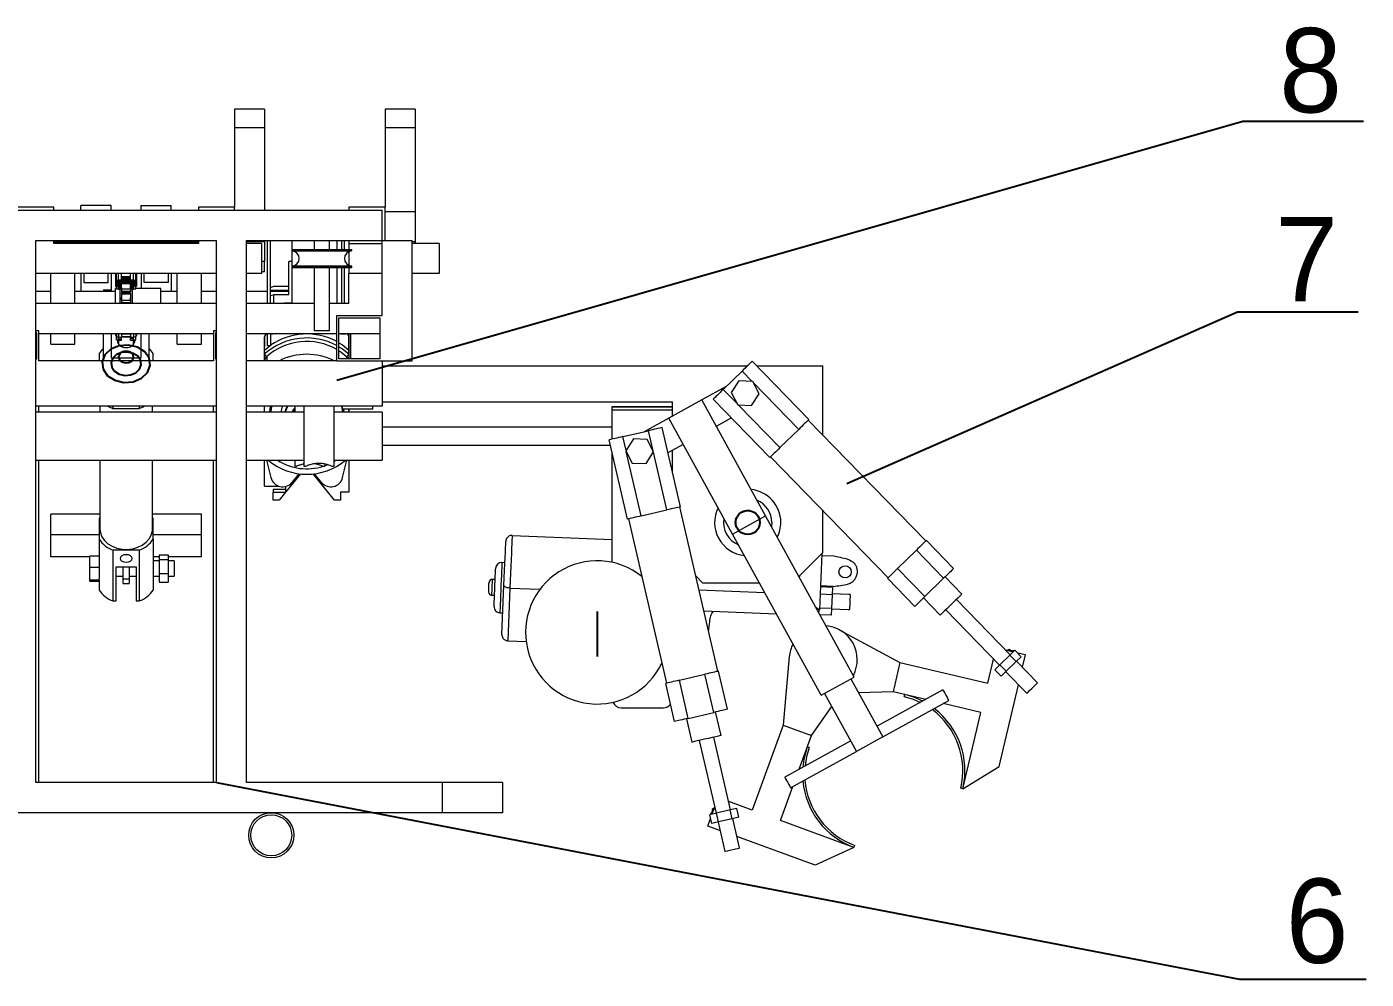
# Model space of a CAD drawing. Header units: millimetres. Extents: x 127 to 2222, y 23 to 864.
# Drawn here: x 298.6 to 521, y 196.6 to 354.6 of the extents above; entities that cross this region are included whole.
import ezdxf

# ---------------------------------------------------------------- set-up
doc = ezdxf.new("R2010")
doc.units = ezdxf.units.MM
doc.linetypes.add('CENTERX2', pattern=[20.32, 12.7, -2.54, 2.54, -2.54])

msp = doc.modelspace()

# ---------------------------------------------------------------- linework, layer by layer
at = {"color": 7, "linetype": 'Continuous', "lineweight": 15}
for p, q in [((338.08, 340.94), (333.08, 340.94)), ((363.08, 340.94), (358.08, 340.94)), ((338.08, 337.86), (333.08, 337.86)), ((333.08, 337.86), (333.08, 324.69)), ((338.08, 337.86), (338.08, 324.19)), ((363.08, 337.86), (358.08, 337.86)), ((358.08, 337.86), (358.08, 324.69)), ((363.08, 337.86), (363.08, 323.94)), ((307.58, 324.19), (307.58, 324.96)), ((312.58, 324.96), (307.58, 324.96)), ((312.58, 324.19), (312.58, 324.96)), ((317.58, 324.19), (317.58, 324.96)), ((317.58, 324.96), (322.58, 324.96)), ((322.58, 324.19), (322.58, 324.96)), ((272.58, 324.19), (357.58, 324.19)), ((303.08, 324.69), (297.08, 324.69)), ((303.08, 324.19), (303.08, 324.69)), ((333.08, 324.69), (327.08, 324.69)), ((327.08, 324.69), (327.08, 324.19)), ((333.08, 324.19), (333.08, 324.69)), ((358.08, 324.69), (352.08, 324.69)), ((352.08, 324.69), (352.08, 324.19)), ((357.58, 319.19), (357.58, 324.19)), ((358.08, 319.19), (358.08, 324.69)), ((363.08, 323.94), (358.08, 323.94)), ((363.08, 323.94), (363.08, 318.94)), ((300.08, 319.19), (330.08, 319.19)), ((300.08, 229.19), (300.08, 319.19)), ((303.08, 318.69), (303.08, 319.19)), ((327.08, 318.89), (303.08, 318.89)), ((327.08, 318.69), (303.08, 318.69)), ((327.08, 319.19), (327.08, 318.69)), ((330.08, 229.19), (330.08, 319.19)), ((335.08, 319.19), (357.58, 319.19)), ((335.08, 229.19), (335.08, 319.19)), ((338.08, 318.94), (335.08, 318.94)), ((337.58, 318.69), (335.08, 318.69)), ((337.58, 318.69), (337.58, 313.69)), ((338.08, 319.19), (338.08, 318.94)), ((338.08, 318.94), (338.08, 315.67)), ((338.58, 308.69), (338.58, 319.19)), ((339.08, 308.69), (339.08, 319.19)), ((342.58, 319.19), (342.58, 317.69)), ((346.33, 319.19), (346.33, 317.69)), ((348.83, 317.69), (348.83, 319.19)), ((350.08, 319.19), (350.08, 317.69)), ((350.83, 319.19), (350.83, 317.69)), ((352.08, 319.19), (352.08, 318.69)), ((352.08, 318.69), (357.58, 318.69)), ((352.08, 318.69), (352.08, 317.69)), ((357.58, 319.19), (362.58, 319.19)), ((357.58, 306.69), (357.58, 319.19)), ((362.58, 299.19), (362.58, 319.19)), ((363.08, 318.94), (362.58, 318.94)), ((367.08, 318.69), (362.58, 318.69)), ((363.08, 318.94), (363.08, 318.69)), ((367.08, 318.69), (367.08, 313.69)), ((342.58, 317.69), (342.58, 317.58)), ((342.58, 317.69), (347.58, 317.69)), ((342.58, 317.58), (342.58, 314.79)), ((347.58, 317.69), (352.58, 317.69)), ((352.08, 317.33), (352.08, 315.04)), ((352.58, 317.58), (352.58, 317.69)), ((330.08, 313.69), (300.08, 313.69)), ((302.58, 308.69), (302.58, 313.69)), ((306.58, 308.69), (306.58, 313.69)), ((307.58, 313.69), (307.58, 310.69)), ((308.08, 313.69), (308.08, 312.19)), ((312.08, 312.19), (312.08, 313.69)), ((312.58, 313.69), (312.58, 310.69)), ((313.33, 313.69), (313.33, 313.34)), ((313.48, 312.59), (313.48, 313.69)), ((313.83, 312.65), (313.83, 313.69)), ((314.33, 312.65), (314.33, 313.69)), ((315.83, 312.65), (315.83, 313.69)), ((316.33, 312.65), (316.33, 313.69)), ((316.68, 312.59), (316.68, 313.69)), ((316.83, 313.69), (316.83, 313.34)), ((317.58, 313.69), (317.58, 311.19)), ((318.08, 312.19), (318.08, 313.69)), ((322.08, 313.69), (322.08, 312.19)), ((322.58, 313.69), (322.58, 310.69)), ((323.58, 308.69), (323.58, 313.69)), ((327.58, 308.69), (327.58, 313.69)), ((337.58, 313.69), (335.08, 313.69)), ((338.08, 315.67), (337.58, 315.67)), ((338.08, 313.96), (337.58, 313.96)), ((338.08, 313.96), (338.08, 315.67)), ((342.58, 315.69), (342.08, 315.69)), ((342.08, 310.16), (342.08, 315.69)), ((342.58, 314.79), (342.58, 314.69)), ((342.58, 314.69), (347.58, 314.69)), ((342.58, 314.69), (342.58, 308.69)), ((346.33, 314.69), (346.33, 304.19)), ((347.58, 314.69), (352.58, 314.69)), ((348.83, 304.19), (348.83, 314.69)), ((350.08, 314.69), (350.08, 308.69)), ((350.83, 314.69), (350.83, 308.69)), ((352.08, 314.69), (352.08, 313.69)), ((357.58, 313.69), (352.08, 313.69)), ((352.08, 308.69), (352.08, 313.69)), ((352.58, 314.69), (352.58, 314.79)), ((367.08, 313.69), (362.58, 313.69)), ((308.08, 312.19), (312.08, 312.19)), ((313.33, 313.34), (313.48, 313.34)), ((313.33, 313.34), (313.33, 313.22)), ((313.33, 313.22), (313.48, 313.22)), ((313.33, 313.22), (313.33, 313.11)), ((313.33, 313.11), (313.48, 313.11)), ((313.33, 313.11), (313.33, 312.99)), ((313.33, 312.99), (313.48, 312.99)), ((313.33, 312.99), (313.33, 312.88)), ((313.33, 312.88), (313.48, 312.88)), ((313.33, 312.88), (313.33, 312.76)), ((313.33, 312.76), (313.48, 312.76)), ((313.33, 312.76), (313.33, 312.65)), ((313.33, 312.65), (313.48, 312.65)), ((313.33, 312.65), (313.33, 312.53)), ((313.33, 312.53), (313.48, 312.53)), ((313.33, 312.53), (313.33, 312.42)), ((313.33, 312.42), (313.48, 312.42)), ((313.33, 312.42), (313.33, 312.3)), ((313.33, 312.3), (313.48, 312.3)), ((313.33, 312.3), (313.33, 311.88)), ((313.33, 311.88), (313.48, 311.88)), ((313.33, 311.88), (313.33, 311.61)), ((313.33, 311.61), (313.48, 311.61)), ((313.48, 312.59), (313.83, 312.59)), ((313.48, 312.47), (313.48, 312.59)), ((313.48, 312.47), (313.83, 312.47)), ((313.48, 312.36), (313.48, 312.47)), ((313.48, 312.36), (313.83, 312.36)), ((313.48, 312.24), (313.48, 312.36)), ((313.48, 312.24), (313.83, 312.24)), ((313.48, 312.13), (313.48, 312.24)), ((313.48, 312.13), (313.83, 312.13)), ((313.48, 312.01), (313.48, 312.13)), ((313.48, 312.01), (313.83, 312.01)), ((313.48, 311.9), (313.48, 312.01)), ((313.48, 311.9), (313.83, 311.9)), ((313.48, 311.78), (313.48, 311.9)), ((313.48, 311.78), (313.83, 311.78)), ((313.48, 311.67), (313.48, 311.78)), ((313.48, 311.67), (313.83, 311.67)), ((313.48, 311.55), (313.48, 311.67)), ((313.48, 311.55), (313.83, 311.55)), ((313.48, 311.13), (313.48, 311.55)), ((313.83, 312.65), (314.33, 312.65)), ((313.83, 312.54), (313.83, 312.65)), ((313.83, 312.54), (314.33, 312.54)), ((313.83, 312.42), (313.83, 312.54)), ((313.83, 312.42), (314.33, 312.42)), ((313.83, 312.31), (313.83, 312.42)), ((313.83, 312.31), (314.33, 312.31)), ((313.83, 312.19), (313.83, 312.31)), ((313.83, 312.19), (314.33, 312.19)), ((313.83, 312.08), (313.83, 312.19)), ((313.83, 312.08), (314.33, 312.08)), ((313.83, 311.96), (313.83, 312.08)), ((313.83, 311.96), (314.33, 311.96)), ((313.83, 311.85), (313.83, 311.96)), ((313.83, 311.85), (314.33, 311.85)), ((313.83, 311.73), (313.83, 311.85)), ((313.83, 311.73), (314.33, 311.73)), ((313.83, 311.62), (313.83, 311.73)), ((313.83, 311.62), (314.33, 311.62)), ((313.83, 311.5), (313.83, 311.62)), ((313.83, 311.5), (314.33, 311.5)), ((313.83, 311.26), (313.83, 311.5)), ((314.33, 313.2), (315.83, 313.2)), ((314.33, 313.09), (315.83, 313.09)), ((314.33, 312.97), (315.83, 312.97)), ((314.33, 312.86), (315.83, 312.86)), ((314.33, 312.74), (315.83, 312.74)), ((314.33, 312.54), (314.33, 312.65)), ((314.33, 312.63), (315.83, 312.63)), ((314.33, 312.42), (314.33, 312.54)), ((314.33, 312.51), (315.83, 312.51)), ((314.33, 312.31), (314.33, 312.42)), ((314.33, 312.4), (315.83, 312.4)), ((314.33, 312.19), (314.33, 312.31)), ((314.33, 312.28), (315.83, 312.28)), ((314.33, 312.08), (314.33, 312.19)), ((314.33, 312.17), (315.83, 312.17)), ((314.33, 311.96), (314.33, 312.08)), ((314.33, 312.05), (315.83, 312.05)), ((314.33, 311.85), (314.33, 311.96)), ((314.33, 311.73), (314.33, 311.85)), ((314.33, 311.62), (314.33, 311.73)), ((314.33, 311.5), (314.33, 311.62)), ((314.33, 311.26), (314.33, 311.5)), ((315.83, 312.65), (316.33, 312.65)), ((315.83, 312.54), (315.83, 312.65)), ((315.83, 312.54), (316.33, 312.54)), ((315.83, 312.42), (315.83, 312.54)), ((315.83, 312.42), (316.33, 312.42)), ((315.83, 312.31), (315.83, 312.42)), ((315.83, 312.31), (316.33, 312.31)), ((315.83, 312.19), (315.83, 312.31)), ((315.83, 312.19), (316.33, 312.19)), ((315.83, 312.08), (315.83, 312.19)), ((315.83, 312.08), (316.33, 312.08)), ((315.83, 311.96), (315.83, 312.08)), ((315.83, 311.96), (316.33, 311.96)), ((315.83, 311.85), (315.83, 311.96)), ((315.83, 311.85), (316.33, 311.85)), ((315.83, 311.73), (315.83, 311.85)), ((315.83, 311.73), (316.33, 311.73)), ((315.83, 311.62), (315.83, 311.73)), ((315.83, 311.62), (316.33, 311.62)), ((315.83, 311.5), (315.83, 311.62)), ((315.83, 311.5), (316.33, 311.5)), ((315.83, 311.26), (315.83, 311.5)), ((316.33, 312.54), (316.33, 312.65)), ((316.33, 312.59), (316.68, 312.59)), ((316.33, 312.42), (316.33, 312.54)), ((316.33, 312.47), (316.68, 312.47)), ((316.33, 312.31), (316.33, 312.42)), ((316.33, 312.36), (316.68, 312.36)), ((316.33, 312.19), (316.33, 312.31)), ((316.33, 312.24), (316.68, 312.24)), ((316.33, 312.08), (316.33, 312.19)), ((316.33, 312.13), (316.68, 312.13)), ((316.33, 311.96), (316.33, 312.08)), ((316.33, 312.01), (316.68, 312.01)), ((316.33, 311.85), (316.33, 311.96)), ((316.33, 311.9), (316.68, 311.9)), ((316.33, 311.73), (316.33, 311.85)), ((316.33, 311.78), (316.68, 311.78)), ((316.33, 311.62), (316.33, 311.73)), ((316.33, 311.67), (316.68, 311.67)), ((316.33, 311.5), (316.33, 311.62)), ((316.33, 311.55), (316.68, 311.55)), ((316.33, 311.26), (316.33, 311.5)), ((316.68, 313.34), (316.83, 313.34)), ((316.68, 313.22), (316.83, 313.22)), ((316.68, 313.11), (316.83, 313.11)), ((316.68, 312.99), (316.83, 312.99)), ((316.68, 312.88), (316.83, 312.88)), ((316.68, 312.76), (316.83, 312.76)), ((316.68, 312.65), (316.83, 312.65)), ((316.68, 312.47), (316.68, 312.59)), ((316.68, 312.53), (316.83, 312.53)), ((316.68, 312.36), (316.68, 312.47)), ((316.68, 312.42), (316.83, 312.42)), ((316.68, 312.24), (316.68, 312.36)), ((316.68, 312.3), (316.83, 312.3)), ((316.68, 312.13), (316.68, 312.24)), ((316.68, 312.01), (316.68, 312.13)), ((316.68, 311.9), (316.68, 312.01)), ((316.68, 311.78), (316.68, 311.9)), ((316.68, 311.88), (316.83, 311.88)), ((316.68, 311.67), (316.68, 311.78)), ((316.68, 311.55), (316.68, 311.67)), ((316.68, 311.61), (316.83, 311.61)), ((316.68, 311.13), (316.68, 311.55)), ((316.83, 313.34), (316.83, 313.22)), ((316.83, 313.22), (316.83, 313.11)), ((316.83, 313.11), (316.83, 312.99)), ((316.83, 312.99), (316.83, 312.88)), ((316.83, 312.88), (316.83, 312.76)), ((316.83, 312.76), (316.83, 312.65)), ((316.83, 312.65), (316.83, 312.53)), ((316.83, 312.53), (316.83, 312.42)), ((316.83, 312.42), (316.83, 312.3)), ((316.83, 312.3), (316.83, 311.88)), ((316.83, 311.88), (316.83, 311.61)), ((322.08, 312.19), (318.08, 312.19)), ((339.58, 311.55), (339.08, 311.32)), ((342.08, 311.55), (339.58, 311.55)), ((302.58, 310.69), (300.08, 310.69)), ((313.33, 310.69), (306.58, 310.69)), ((311.33, 311), (311.33, 310.69)), ((311.33, 311), (312.58, 311)), ((313.48, 311.19), (313.33, 311.19)), ((313.33, 309.49), (313.33, 311.19)), ((313.33, 308.69), (313.33, 309.49)), ((313.48, 311.13), (313.83, 311.13)), ((313.83, 311.26), (314.33, 311.26)), ((313.83, 311.08), (313.83, 311.26)), ((313.83, 311.08), (314.23, 311.08)), ((314.33, 311.39), (314.33, 311.15)), ((314.33, 311.15), (315.83, 311.15)), ((314.33, 311.15), (314.33, 310.77)), ((314.33, 310.77), (315.83, 310.77)), ((314.33, 310.77), (314.33, 310.65)), ((315.83, 310.52), (314.33, 310.52)), ((314.33, 310.51), (315.83, 310.51)), ((314.33, 310.43), (314.33, 310.49)), ((314.33, 310.43), (315.83, 310.43)), ((314.33, 310.43), (314.33, 310.29)), ((314.33, 310.29), (315.83, 310.29)), ((314.33, 309.24), (314.33, 309.68)), ((314.33, 309.24), (315.83, 309.24)), ((314.33, 309.24), (314.33, 308.85)), ((315.83, 311.39), (315.83, 311.15)), ((316.33, 311.26), (315.83, 311.26)), ((315.83, 311.15), (315.83, 310.77)), ((315.83, 310.77), (315.83, 310.65)), ((315.83, 310.43), (315.83, 310.49)), ((315.83, 310.43), (315.83, 310.29)), ((315.83, 309.24), (315.83, 309.68)), ((315.83, 309.24), (315.83, 308.85)), ((315.93, 311.08), (316.33, 311.08)), ((316.33, 311.08), (316.33, 311.26)), ((316.33, 311.13), (316.68, 311.13)), ((320.83, 311.19), (316.68, 311.19)), ((320.83, 309.49), (320.83, 311.19)), ((323.58, 310.69), (320.83, 310.69)), ((320.83, 308.69), (320.83, 309.49)), ((330.08, 310.69), (327.58, 310.69)), ((338.58, 310.69), (335.08, 310.69)), ((342.08, 310.87), (339.08, 310.87)), ((342.08, 310.69), (339.08, 310.69)), ((339.08, 310.03), (339.58, 310.16)), ((342.08, 310.16), (339.58, 310.16)), ((339.58, 310.16), (339.58, 308.69)), ((330.08, 308.69), (300.08, 308.69)), ((314.33, 308.85), (315.83, 308.85)), ((314.33, 308.85), (314.33, 308.69)), ((315.83, 308.85), (315.83, 308.69)), ((346.33, 308.69), (335.08, 308.69)), ((341.32, 308.69), (341.37, 308.82)), ((341.37, 308.82), (341.37, 308.69)), ((341.37, 308.82), (342.58, 308.82)), ((352.08, 308.69), (348.83, 308.69)), ((350.08, 299.19), (350.08, 306.69)), ((350.08, 306.69), (357.58, 306.69)), ((350.43, 306.34), (357.23, 306.34)), ((350.43, 299.54), (350.43, 306.34)), ((357.23, 306.34), (357.23, 299.54)), ((300.58, 304.19), (300.08, 304.19)), ((300.23, 303.84), (300.08, 303.84)), ((300.23, 303.69), (300.08, 303.69)), ((300.23, 299.54), (300.23, 303.84)), ((300.58, 299.19), (300.58, 304.19)), ((329.58, 303.69), (300.58, 303.69)), ((302.58, 301.94), (302.58, 303.69)), ((306.58, 301.94), (306.58, 303.69)), ((311.33, 299.19), (311.33, 303.69)), ((312.58, 303.69), (312.58, 299.67)), ((313.33, 303.69), (313.33, 303.41)), ((313.33, 303.41), (313.48, 303.41)), ((313.48, 303.68), (313.48, 303.19)), ((313.48, 303.19), (313.83, 303.19)), ((313.48, 302.66), (313.48, 303.19)), ((313.48, 302.66), (313.83, 302.66)), ((313.83, 303.68), (313.83, 303.19)), ((313.83, 303.19), (313.83, 303.14)), ((313.83, 303.14), (314.33, 303.14)), ((313.83, 302.83), (313.83, 303.14)), ((313.83, 302.83), (314.33, 302.83)), ((313.83, 302.61), (313.83, 302.83)), ((313.83, 302.61), (314.33, 302.61)), ((313.83, 302.61), (313.83, 301.95)), ((314.33, 303.69), (315.83, 303.69)), ((314.33, 303.69), (314.33, 303.14)), ((314.33, 303.24), (315.83, 303.24)), ((314.33, 303.22), (315.83, 303.22)), ((314.33, 303.16), (315.83, 303.16)), ((314.33, 302.83), (314.33, 303.14)), ((314.33, 302.61), (314.33, 302.83)), ((315.83, 303.69), (315.83, 303.14)), ((315.83, 303.14), (316.33, 303.14)), ((315.83, 302.83), (315.83, 303.14)), ((316.33, 302.83), (315.83, 302.83)), ((315.83, 302.61), (315.83, 302.83)), ((315.83, 302.61), (316.33, 302.61)), ((316.33, 303.68), (316.33, 303.19)), ((316.33, 303.19), (316.68, 303.19)), ((316.33, 303.19), (316.33, 303.14)), ((316.33, 302.83), (316.33, 303.14)), ((316.33, 302.61), (316.33, 302.83)), ((316.33, 302.66), (316.68, 302.66)), ((316.33, 301.95), (316.33, 302.61)), ((316.68, 303.68), (316.68, 303.19)), ((316.68, 303.41), (316.83, 303.41)), ((316.68, 302.66), (316.68, 303.19)), ((316.83, 303.69), (316.83, 303.41)), ((317.58, 299.67), (317.58, 303.69)), ((318.83, 303.69), (318.83, 299.19)), ((323.58, 301.94), (323.58, 303.69)), ((327.58, 301.94), (327.58, 303.69)), ((329.58, 304.19), (329.58, 299.19)), ((330.08, 304.19), (329.58, 304.19)), ((330.08, 303.84), (329.93, 303.84)), ((329.93, 303.84), (329.93, 299.54)), ((330.08, 303.69), (329.93, 303.69)), ((350.08, 303.69), (335.08, 303.69)), ((338.08, 303.15), (338.08, 303.2)), ((338.08, 303.2), (338.08, 301.52)), ((338.08, 300.99), (338.08, 303.15)), ((338.58, 301.69), (338.58, 303.65)), ((339.08, 303.7), (339.08, 301.69)), ((339.26, 303.65), (339.08, 303.65)), ((348.83, 304.19), (346.33, 304.19)), ((357.23, 303.69), (350.43, 303.69)), ((350.91, 303.65), (351.58, 303.65)), ((352.08, 303.69), (352.08, 300.41)), ((352.08, 303.2), (352.08, 303.15)), ((352.08, 300.99), (352.08, 303.2)), ((352.08, 300.99), (352.08, 303.15)), ((352.33, 303.69), (352.33, 299.54)), ((302.58, 301.94), (306.58, 301.94)), ((310.58, 300.41), (310.58, 299.19)), ((319.58, 299.19), (319.58, 300.41)), ((323.58, 301.94), (327.58, 301.94)), ((338.08, 301.81), (338.08, 301.81)), ((338.08, 301.52), (338.08, 301.81)), ((338.08, 300.99), (338.96, 301.69)), ((338.08, 300.99), (338.08, 301.52)), ((338.08, 301.52), (338.08, 301.52)), ((338.08, 300.42), (338.08, 301.52)), ((338.08, 300.33), (338.08, 300.99)), ((339.08, 301.69), (338.58, 301.69)), ((352.08, 300.33), (352.08, 300.99)), ((300.08, 299.54), (300.23, 299.54)), ((329.58, 299.19), (300.58, 299.19)), ((312.58, 299.67), (317.58, 299.67)), ((329.93, 299.54), (330.08, 299.54)), ((350.08, 299.19), (335.08, 299.19)), ((350.08, 299.19), (362.58, 299.19)), ((357.23, 299.54), (350.43, 299.54)), ((357.58, 299.19), (357.58, 291.69)), ((357.58, 298.36), (418.24, 298.36)), ((428.44, 289.44), (419.02, 299.11)), ((419.76, 298.36), (430.8, 298.36)), ((430.8, 286.84), (430.8, 298.36)), ((414.23, 294.45), (417.36, 297.5)), ((416.83, 295.88), (415.58, 293.93)), ((419.13, 295.77), (416.83, 295.88)), ((419.03, 295.78), (417.36, 297.5)), ((414.74, 294.94), (410.66, 292.7)), ((416.53, 292.09), (414.23, 294.45)), ((415.58, 293.93), (416.64, 291.88)), ((418.95, 291.77), (420.19, 293.72)), ((420.19, 293.72), (419.13, 295.77)), ((426.77, 287.82), (419.24, 295.56)), ((330.08, 291.69), (300.08, 291.69)), ((300.58, 290.69), (300.58, 291.69)), ((310.71, 291.69), (310.71, 290.69)), ((312.9, 291.69), (312.9, 291.29)), ((317.26, 291.69), (317.26, 291.29)), ((319.46, 290.69), (319.46, 291.69)), ((329.58, 290.69), (329.58, 291.69)), ((357.58, 291.69), (335.08, 291.69)), ((338.08, 290.69), (338.08, 291.69)), ((338.08, 290.69), (338.08, 291.69)), ((338.08, 290.69), (338.08, 291.69)), ((343.08, 291.69), (343.08, 290.69)), ((344.58, 291.69), (344.58, 286.69)), ((349.58, 291.69), (349.58, 286.69)), ((351.05, 290.69), (350.88, 291.69)), ((351.03, 291.19), (351.03, 291.69)), ((356.03, 291.19), (356.03, 291.69)), ((357.58, 292.36), (405.8, 292.36)), ((395.8, 291.61), (398.3, 291.61)), ((395.8, 291.55), (395.8, 291.61)), ((395.8, 291.05), (395.8, 291.55)), ((395.8, 291.55), (405.8, 291.55)), ((398.3, 291.61), (405.8, 291.61)), ((410.66, 292.7), (405.19, 289.68)), ((405.8, 291.55), (405.8, 292.36)), ((405.8, 291.05), (405.8, 291.55)), ((421.26, 273.45), (410.66, 292.7)), ((421.99, 283.16), (412.57, 292.84)), ((416.64, 291.88), (418.95, 291.77)), ((423.65, 284.78), (416.74, 291.88)), ((330.08, 290.69), (300.08, 290.69)), ((312.9, 291.29), (317.26, 291.29)), ((344.58, 290.69), (335.08, 290.69)), ((357.58, 290.69), (349.58, 290.69)), ((356.03, 291.19), (351.03, 291.19)), ((352.08, 291.19), (352.08, 290.69)), ((352.08, 290.69), (352.08, 291.19)), ((352.08, 290.69), (352.08, 291.19)), ((357.58, 290.69), (357.58, 286.69)), ((395.8, 291.05), (405.8, 291.05)), ((395.8, 286.19), (395.8, 291.05)), ((405.19, 289.68), (401.08, 287.42)), ((415.79, 270.43), (405.19, 289.68)), ((405.8, 290.02), (405.8, 291.05)), ((415.61, 289.72), (413.07, 288.32)), ((447.88, 269.29), (428.35, 289.35)), ((395.8, 288.19), (357.58, 288.19)), ((397.57, 286.61), (401.81, 287.59)), ((402.59, 284.23), (401.81, 287.59)), ((407.13, 274.97), (404.07, 288.12)), ((423.65, 284.78), (426.77, 287.82)), ((344.58, 286.69), (344.58, 281.69)), ((349.58, 286.69), (349.58, 281.69)), ((357.58, 286.69), (357.58, 282.69)), ((357.58, 285.19), (395.52, 285.19)), ((398.36, 272.93), (395.31, 286.08)), ((398.1, 284.33), (397.57, 286.61)), ((399.31, 286.23), (398.06, 284.28)), ((401.61, 286.12), (399.31, 286.23)), ((402.68, 284.07), (401.61, 286.12)), ((407.6, 285.3), (405.05, 283.9)), ((300.08, 282.69), (330.08, 282.69)), ((300.58, 229.19), (300.58, 282.69)), ((310.71, 282.69), (310.71, 271.3)), ((319.46, 271.3), (319.46, 282.69)), ((329.58, 229.19), (329.58, 282.69)), ((335.08, 282.69), (344.58, 282.69)), ((338.08, 278.39), (338.08, 282.69)), ((339.14, 279.82), (338.45, 282.69)), ((343.08, 282.69), (343.08, 281.69)), ((349.58, 282.69), (357.58, 282.69)), ((351.03, 279.82), (351.71, 282.69)), ((352.08, 282.69), (352.08, 277.4)), ((395.8, 265.73), (395.8, 283.98)), ((398.06, 284.28), (399.12, 282.23)), ((400.62, 273.46), (398.14, 284.12)), ((401.43, 282.13), (402.68, 284.07)), ((404.87, 274.44), (402.64, 284.02)), ((405.8, 280.71), (405.8, 284.31)), ((422.08, 283.25), (441.61, 263.19)), ((344.01, 280.43), (341.58, 277.43)), ((342.63, 279), (343.83, 280.45)), ((343.08, 281.69), (343.33, 281.69)), ((344.58, 281.69), (344.86, 281.69)), ((349.7, 276.05), (346.15, 280.43)), ((347.54, 279), (346.34, 280.45)), ((347.81, 281.69), (348.08, 281.69)), ((348.08, 282.07), (348.08, 281.69)), ((349.33, 281.69), (349.58, 281.69)), ((399.12, 282.23), (401.43, 282.13)), ((338.08, 278.39), (340.42, 278.39)), ((341.58, 277.43), (341.58, 278.34)), ((341.56, 277.85), (339.5, 277.85)), ((339.5, 277.85), (339.5, 277.4)), ((339.5, 277.4), (341.56, 277.4)), ((339.5, 276.05), (339.5, 277.4)), ((340.47, 276.05), (339.5, 276.05)), ((341.56, 277.4), (340.47, 276.05)), ((341.56, 277.85), (341.56, 277.4)), ((350.66, 276.05), (349.7, 276.05)), ((352.08, 277.4), (350.66, 277.4)), ((350.66, 277.4), (350.66, 276.05)), ((302.58, 270.33), (302.58, 273.73)), ((310.71, 273.73), (302.58, 273.73)), ((327.58, 273.73), (319.46, 273.73)), ((327.58, 270.33), (327.58, 273.73)), ((400.62, 273.46), (404.87, 274.44)), ((413.34, 247.66), (407.01, 274.94)), ((430.8, 267.36), (430.8, 274.3)), ((310.71, 273.19), (310.58, 273)), ((310.58, 273), (310.58, 269.6)), ((319.58, 273), (319.46, 273.19)), ((319.58, 269.6), (319.58, 273)), ((398.48, 272.96), (404.82, 245.68)), ((415.79, 270.43), (421.26, 273.45)), ((416.54, 271.39), (416.82, 271)), ((435.99, 246.71), (421.26, 273.45)), ((422.3, 272.36), (422.24, 271.68)), ((310.58, 270.33), (302.58, 270.33)), ((302.58, 266.67), (302.58, 270.33)), ((310.58, 269.6), (310.58, 263.09)), ((327.58, 270.33), (319.58, 270.33)), ((319.58, 269.6), (319.58, 261.15)), ((327.58, 266.67), (327.58, 270.33)), ((379.17, 270.22), (395.8, 269.53)), ((430.51, 243.7), (415.79, 270.43)), ((452.5, 264.72), (447.97, 269.38)), ((312.9, 267.8), (312.9, 259.34)), ((312.9, 267.8), (317.26, 267.8)), ((317.26, 267.8), (317.26, 259.34)), ((320.58, 267), (322.08, 267)), ((320.58, 267), (320.58, 266.19)), ((322.08, 267), (322.08, 266.19)), ((426.81, 263.37), (430.8, 267.36)), ((430.59, 267.15), (430.21, 257.86)), ((443.18, 264.72), (446.31, 267.76)), ((450.84, 263.1), (446.31, 267.76)), ((309.08, 266.67), (302.58, 266.67)), ((309.08, 266.82), (310.58, 266.82)), ((309.08, 264.92), (309.08, 266.82)), ((309.08, 264.92), (310.58, 264.92)), ((309.08, 262.83), (309.08, 264.92)), ((313.43, 264.98), (316.73, 264.98)), ((313.43, 259.34), (313.43, 264.98)), ((314.6, 263.02), (314.6, 264.98)), ((315.6, 264.98), (315.6, 263.02)), ((316.73, 264.98), (316.73, 259.34)), ((320.58, 266.67), (319.58, 266.67)), ((320.58, 265.97), (319.58, 265.97)), ((320.58, 266.19), (320.58, 263.92)), ((320.58, 266.19), (322.08, 266.19)), ((327.58, 266.67), (322.08, 266.67)), ((322.08, 266.19), (322.08, 263.92)), ((323.08, 265.97), (322.08, 265.97)), ((323.08, 265.97), (323.08, 263.47)), ((377.99, 265.68), (377.49, 265.7)), ((432.73, 266.76), (430.58, 266.85)), ((447.72, 260.06), (443.18, 264.72)), ((309.08, 262.83), (310.58, 262.83)), ((309.08, 262.63), (309.08, 262.83)), ((309.08, 262.63), (310.58, 262.63)), ((310.58, 262.83), (310.58, 263.09)), ((310.58, 262.81), (310.58, 262.83)), ((310.58, 262.81), (310.58, 261.15)), ((313.43, 263.47), (314.6, 263.47)), ((314.6, 263.02), (315.6, 263.02)), ((314.6, 262.22), (314.6, 263.02)), ((315.6, 263.47), (316.73, 263.47)), ((315.6, 263.02), (315.6, 262.22)), ((319.58, 263.47), (320.58, 263.47)), ((320.58, 263.92), (322.08, 263.92)), ((320.58, 263.92), (320.58, 262.45)), ((322.08, 263.92), (322.08, 262.45)), ((322.08, 263.47), (323.08, 263.47)), ((376.37, 262.89), (375.87, 262.91)), ((409.67, 263.49), (410.8, 262.36)), ((436.48, 264.35), (436.46, 263.86)), ((446.06, 258.44), (441.52, 263.1)), ((447.72, 260.06), (450.84, 263.1)), ((453.86, 260.46), (451.07, 263.33)), ((314.6, 262.22), (315.6, 262.22)), ((320.58, 262.45), (322.08, 262.45)), ((375.76, 260.29), (376.26, 260.27)), ((377.49, 253.78), (377.83, 261.92)), ((378.81, 261.48), (378.45, 252.73)), ((378.81, 261.48), (383.8, 261.27)), ((410.8, 262.36), (420.24, 262.36)), ((432.31, 260.36), (430.31, 260.44)), ((432.36, 261.58), (430.36, 261.66)), ((432.52, 261.76), (430.37, 261.85)), ((432.31, 260.36), (432.22, 258.06)), ((432.36, 261.58), (432.31, 260.36)), ((435.07, 260.41), (432.32, 260.52)), ((435.32, 260.4), (435.07, 260.41)), ((312.9, 259.34), (313.43, 259.34)), ((316.73, 259.34), (317.26, 259.34)), ((432.22, 258.06), (430.22, 258.14)), ((432.22, 258.06), (432.17, 256.97)), ((432.22, 258.02), (434.96, 257.91)), ((447.49, 259.84), (450.28, 256.97)), ((461.9, 250.41), (452.97, 259.59)), ((377.14, 257.38), (377.64, 257.36)), ((423.11, 257.15), (411.02, 257.65)), ((432.17, 256.97), (430.3, 257.04)), ((434.96, 257.91), (435.21, 257.9)), ((451.18, 257.85), (460.11, 248.67)), ((433.51, 254.56), (443.58, 249.14)), ((378.45, 252.73), (381.5, 252.61)), ((425.21, 250.09), (424.2, 238.7)), ((443.58, 249.14), (442.43, 244.27)), ((443.58, 249.14), (458.18, 245.69)), ((458.18, 245.69), (459.12, 249.69)), ((460.18, 248.74), (461.83, 250.35)), ((462.36, 250.86), (461.2, 251.14)), ((461.23, 247.66), (462.88, 249.27)), ((461.31, 251.11), (461.72, 251.31)), ((461.72, 251.31), (462.36, 250.86)), ((461.83, 250.35), (462.66, 251.15)), ((461.83, 250.35), (462.88, 249.27)), ((462.57, 251.06), (462.1, 251.04)), ((462.66, 251.15), (463.71, 250.08)), ((462.88, 249.27), (463.71, 250.08)), ((466.44, 245.76), (462.95, 249.34)), ((464.42, 250.37), (463.12, 250.68)), ((463.94, 248.32), (464.42, 250.37)), ((406.96, 246.18), (411.2, 247.17)), ((412.67, 240.84), (411.2, 247.17)), ((414.93, 241.36), (413.46, 247.69)), ((459.35, 247.93), (460.18, 248.74)), ((459.35, 247.93), (460.4, 246.86)), ((460.18, 248.74), (461.23, 247.66)), ((460.4, 246.86), (461.23, 247.66)), ((461.16, 247.59), (464.64, 244.01)), ((406.17, 239.32), (404.69, 245.66)), ((408.43, 239.85), (406.96, 246.18)), ((430.51, 243.7), (435.99, 246.71)), ((435.44, 246.41), (440.75, 236.78)), ((435.46, 246.34), (435.55, 246.47)), ((460.05, 231.88), (463.26, 245.44)), ((431.06, 244), (436.37, 234.36)), ((442.43, 244.27), (436.71, 244.11)), ((450.73, 244.56), (439.78, 238.53)), ((440.75, 236.78), (451.7, 242.81)), ((447.88, 242.99), (442.43, 244.27)), ((444.29, 243.47), (444.37, 243.81)), ((397.3, 241.61), (404.3, 241.61)), ((408.43, 239.85), (412.67, 240.84)), ((413.89, 237.01), (412.98, 240.91)), ((428.89, 236.99), (432.27, 241.8)), ((457.02, 240.82), (450.78, 242.3)), ((454.03, 228.17), (457.02, 240.82)), ((408.11, 239.78), (409.02, 235.88)), ((424.2, 238.7), (419.04, 224.62)), ((424.2, 238.7), (428.89, 236.99)), ((410.24, 236.16), (413.04, 224.09)), ((415.47, 224.66), (412.67, 236.73)), ((435.4, 236.12), (424.45, 230.08)), ((426.85, 231.4), (428.89, 236.99)), ((440.75, 236.78), (436.37, 234.36)), ((425.42, 228.33), (436.37, 234.36)), ((428.53, 234.99), (428.2, 235.11)), ((454.03, 228.17), (460.05, 231.88)), ((330.08, 229.19), (300.08, 229.19)), ((367.58, 229.19), (335.08, 229.19)), ((367.58, 229.19), (367.58, 224.19)), ((377.58, 229.19), (367.58, 229.19)), ((377.58, 229.19), (377.58, 224.19)), ((423.74, 222.9), (425.8, 228.54)), ((454.03, 228.17), (453.69, 228.25)), ((412.78, 224.98), (412.39, 224.73)), ((412.39, 224.73), (412.4, 224.26)), ((412.41, 223.94), (412.81, 225.06)), ((419.04, 224.62), (415.15, 226.04)), ((416.51, 224.9), (415.38, 224.64)), ((416.85, 223.44), (416.51, 224.9)), ((367.58, 224.19), (262.58, 224.19)), ((377.58, 224.19), (367.58, 224.19)), ((411.69, 221.98), (412.15, 223.24)), ((413.13, 224.11), (412.01, 223.85)), ((412.35, 222.39), (412.01, 223.85)), ((412.13, 223.88), (412.64, 224.59)), ((413.47, 222.65), (412.35, 222.39)), ((415.38, 224.64), (413.13, 224.11)), ((413.47, 222.65), (413.13, 224.11)), ((413.38, 222.63), (414.51, 217.76)), ((415.72, 223.17), (413.47, 222.65)), ((415.72, 223.17), (415.38, 224.64)), ((416.85, 223.44), (415.72, 223.17)), ((416.94, 218.33), (415.81, 223.2)), ((435.95, 218.43), (423.74, 222.9)), ((413.7, 221.25), (411.69, 221.98)), ((429.53, 215.46), (416.5, 220.22)), ((416.89, 218.31), (416.94, 218.33)), ((435.95, 218.43), (429.53, 215.46)), ((435.95, 218.43), (436.07, 218.76))]:
    msp.add_line(p, q, dxfattribs=at)
for p, q in [((350.08, 296.01), (500.54, 339)), ((500.54, 339), (520.54, 339)), ((434.75, 278.82), (499.65, 307.33)), ((499.65, 307.33), (519.65, 307.33)), ((330.08, 229.19), (499.98, 196.55)), ((499.99, 196.55), (521.01, 196.55))]:
    msp.add_line(p, q)
at = {"color": 8, "linetype": 'Continuous', "lineweight": 15}
for p, q in [((351.33, 317.69), (351.33, 319.19)), ((342.58, 317.58), (347.58, 317.58)), ((342.72, 317.43), (347.58, 317.43)), ((347.58, 317.58), (352.58, 317.58)), ((347.58, 317.43), (352.45, 317.43)), ((342.58, 314.79), (347.58, 314.79)), ((342.72, 314.94), (347.58, 314.94)), ((347.58, 314.94), (352.45, 314.94)), ((347.58, 314.79), (352.58, 314.79)), ((351.33, 308.69), (351.33, 314.69)), ((314.08, 308.69), (314.08, 311.08)), ((316.08, 311.08), (316.08, 308.69)), ((339.26, 303.65), (339.26, 303.69)), ((350.91, 303.69), (350.91, 303.65)), ((351.58, 303.65), (351.58, 303.69)), ((338.42, 299.87), (338.42, 299.19)), ((351.75, 299.54), (351.75, 299.87)), ((338.96, 290.69), (339.06, 291.69)), ((342.87, 290.69), (343.08, 291.03)), ((351.19, 291.19), (351.26, 290.69)), ((349.58, 282.47), (349.94, 282.69)), ((348.08, 281.78), (348.56, 281.97)), ((426.92, 263.17), (426.94, 263.5)), ((410.2, 261.18), (421.13, 260.73))]:
    msp.add_line(p, q, dxfattribs=at)
at = {"color": 7, "linetype": 'CENTERX2'}
msp.add_line((393.3, 257.61), (393.3, 250.11), dxfattribs=at)
at = {"color": 7, "linetype": 'Continuous', "flags": 128}
for points in [[(311.26, 297.8), (312, 296.73), (313.21, 295.96), (314.7, 295.61), (316.25, 295.73), (317.63, 296.31), (318.62, 297.25), (319.07, 298.42), (318.91, 299.63), (318.17, 300.7), (316.96, 301.47), (315.47, 301.82), (313.91, 301.7), (312.54, 301.12), (311.55, 300.18), (311.1, 299.01), (311.26, 297.8)], [(312.69, 298.14), (313.15, 297.47), (313.91, 296.99), (314.84, 296.77), (315.81, 296.85), (316.67, 297.21), (317.29, 297.8), (317.57, 298.53), (317.47, 299.28), (317.01, 299.95), (316.26, 300.43), (315.32, 300.65), (314.35, 300.58), (313.49, 300.22), (312.88, 299.63), (312.6, 298.9), (312.69, 298.14)], [(315.91, 299.1), (316.2, 299.4), (316.33, 299.77), (316.27, 300.15), (316.03, 300.48), (315.64, 300.71), (315.17, 300.81), (314.69, 300.76), (314.26, 300.57), (313.96, 300.27), (313.84, 299.9), (313.9, 299.53), (314.14, 299.2), (314.53, 298.96), (315, 298.86), (315.48, 298.91), (315.91, 299.1)]]:
    msp.add_lwpolyline(points, dxfattribs=at)
at = {"color": 7, "linetype": 'Continuous', "lineweight": 15, "flags": 128}
for points in [[(313.68, 302.22), (313.78, 302.39), (313.83, 302.46)], [(316.33, 302.46), (316.38, 302.39), (316.49, 302.22)], [(338.08, 300.99), (338.08, 300.99), (338.08, 300.99), (338.08, 300.99), (338.08, 300.99), (338.08, 300.99), (338.08, 300.99), (338.08, 300.99), (338.08, 300.99)], [(350.43, 302.19), (350.99, 301.84), (352.08, 300.99)], [(350.43, 301.53), (350.99, 301.18), (352.08, 300.33)], [(350.43, 300.86), (350.71, 300.69), (351.75, 299.87)], [(352.08, 300.99), (352.08, 300.99), (352.08, 300.99), (352.08, 300.99), (352.08, 300.99), (352.08, 300.99), (352.08, 300.99), (352.08, 300.99), (352.08, 300.99)], [(419.02, 299.11), (418.88, 298.98), (418.71, 298.82), (418.53, 298.64), (418.33, 298.44), (418.11, 298.23), (417.87, 298), (417.62, 297.75), (417.36, 297.5)], [(414.23, 294.45), (413.97, 294.2), (413.72, 293.95), (413.48, 293.72), (413.26, 293.51), (413.06, 293.31), (412.88, 293.13), (412.71, 292.97), (412.57, 292.84)], [(339.11, 290.69), (339.18, 291.21), (339.28, 291.69)], [(341.82, 291.69), (341.53, 291.04), (341.43, 290.69)], [(350.89, 291.69), (350.99, 291.21), (351.06, 290.69)], [(428.44, 289.44), (428.3, 289.3), (428.13, 289.14), (427.95, 288.97), (427.75, 288.77), (427.53, 288.55), (427.29, 288.32), (427.04, 288.08), (426.77, 287.82)], [(404.07, 288.12), (403.88, 288.07), (403.66, 288.02), (403.41, 287.96), (403.13, 287.9), (402.84, 287.83), (402.51, 287.75), (402.17, 287.68), (401.81, 287.59)], [(397.57, 286.61), (397.21, 286.52), (396.87, 286.44), (396.55, 286.37), (396.25, 286.3), (395.97, 286.23), (395.72, 286.18), (395.5, 286.13), (395.31, 286.08)], [(423.65, 284.78), (423.39, 284.53), (423.14, 284.28), (422.9, 284.05), (422.68, 283.84), (422.48, 283.64), (422.29, 283.46), (422.13, 283.3), (421.99, 283.16)], [(407.13, 274.97), (406.94, 274.92), (406.71, 274.87), (406.46, 274.81), (406.19, 274.75), (405.89, 274.68), (405.57, 274.6), (405.23, 274.52), (404.87, 274.44)], [(400.62, 273.46), (400.26, 273.37), (399.92, 273.29), (399.6, 273.22), (399.3, 273.15), (399.03, 273.08), (398.78, 273.03), (398.55, 272.98), (398.36, 272.93)], [(310.71, 271.3), (310.8, 270.62), (311.06, 269.96), (311.49, 269.36), (312.07, 268.83), (312.77, 268.41), (313.56, 268.11), (314.42, 267.93), (315.31, 267.9), (316.18, 268), (317.01, 268.24), (317.76, 268.61), (318.4, 269.08), (318.91, 269.65), (319.26, 270.28), (319.44, 270.96), (319.46, 271.3)], [(377.83, 261.92), (377.88, 263.17), (377.93, 264.38), (377.98, 265.5), (378.02, 266.53), (378.06, 267.42), (378.09, 268.15), (378.11, 268.71), (378.13, 269.08), (378.13, 269.25)], [(379.17, 270.22), (379.17, 270.13), (379.16, 269.86), (379.14, 269.43), (379.12, 268.83), (379.09, 268.08), (379.05, 267.2), (379.01, 266.2), (378.96, 265.11), (378.91, 263.94), (378.86, 262.72), (378.81, 261.48)], [(447.97, 269.38), (447.83, 269.24), (447.67, 269.08), (447.48, 268.9), (447.28, 268.71), (447.06, 268.49), (446.82, 268.26), (446.57, 268.02), (446.31, 267.76)], [(316.08, 266.39), (316.01, 266.63), (315.79, 266.83), (315.47, 266.97), (315.08, 267.01), (314.7, 266.97), (314.38, 266.83), (314.16, 266.63), (314.08, 266.39), (314.16, 266.15), (314.38, 265.94), (314.7, 265.81), (315.08, 265.76), (315.47, 265.81), (315.79, 265.94), (316.01, 266.15), (316.08, 266.39)], [(376.18, 258.42), (376.19, 258.51), (376.2, 258.78), (376.22, 259.21), (376.24, 259.78), (376.27, 260.46), (376.3, 261.2), (376.33, 261.96), (376.36, 262.7), (376.39, 263.37), (376.41, 263.95), (376.43, 264.38), (376.44, 264.65), (376.45, 264.74), (376.45, 264.74)], [(443.18, 264.72), (442.92, 264.46), (442.67, 264.22), (442.43, 263.99), (442.21, 263.77), (442.01, 263.58), (441.83, 263.4), (441.66, 263.24), (441.52, 263.1)], [(452.5, 264.72), (452.36, 264.59), (452.2, 264.43), (452.02, 264.25), (451.81, 264.05), (451.59, 263.84), (451.36, 263.61), (451.11, 263.36), (450.84, 263.1)], [(375.28, 260.81), (375.29, 260.87), (375.29, 261.05), (375.3, 261.31), (375.32, 261.62), (375.33, 261.93), (375.34, 262.19), (375.35, 262.37), (375.35, 262.43), (375.35, 262.43)], [(435.32, 260.4), (435.31, 260.28), (435.3, 260.01), (435.28, 259.61), (435.27, 259.15), (435.25, 258.69), (435.23, 258.29), (435.22, 258.01), (435.21, 257.9)], [(453.86, 260.46), (453.86, 260.46), (453.76, 260.36), (453.53, 260.14), (453.2, 259.82), (452.78, 259.41), (452.31, 258.96), (451.83, 258.48), (451.36, 258.02), (450.94, 257.62), (450.61, 257.29), (450.38, 257.07), (450.28, 256.98), (450.28, 256.97)], [(447.72, 260.06), (447.46, 259.81), (447.2, 259.56), (446.97, 259.33), (446.75, 259.12), (446.54, 258.92), (446.36, 258.74), (446.2, 258.58), (446.06, 258.44)], [(413.46, 247.69), (413.27, 247.65), (413.05, 247.6), (412.8, 247.54), (412.52, 247.47), (412.22, 247.4), (411.9, 247.33), (411.56, 247.25), (411.2, 247.17)], [(406.96, 246.18), (406.6, 246.1), (406.26, 246.02), (405.93, 245.94), (405.63, 245.87), (405.36, 245.81), (405.11, 245.75), (404.89, 245.7), (404.69, 245.66)], [(464.64, 244.01), (464.69, 244.05), (464.85, 244.21), (465.12, 244.48), (465.46, 244.81), (465.81, 245.14), (466.11, 245.44), (466.33, 245.66), (466.43, 245.75), (466.44, 245.76)], [(444.29, 243.47), (445.76, 243.03), (446.99, 242.5)], [(450.73, 244.56), (450.77, 244.49), (450.87, 244.3), (451.03, 244.02), (451.21, 243.68), (451.4, 243.35), (451.56, 243.06), (451.66, 242.87), (451.7, 242.81), (451.7, 242.81)], [(414.93, 241.36), (414.74, 241.32), (414.52, 241.26), (414.27, 241.21), (413.99, 241.14), (413.69, 241.07), (413.37, 241), (413.03, 240.92), (412.67, 240.84)], [(408.43, 239.85), (408.07, 239.77), (407.73, 239.69), (407.4, 239.61), (407.1, 239.54), (406.83, 239.48), (406.58, 239.42), (406.36, 239.37), (406.17, 239.32)], [(413.89, 237.01), (413.88, 237.01), (413.75, 236.98), (413.44, 236.91), (412.99, 236.8), (412.42, 236.67), (411.79, 236.52), (411.12, 236.37), (410.48, 236.22), (409.92, 236.09), (409.46, 235.98), (409.16, 235.91), (409.02, 235.88), (409.02, 235.88)], [(424.45, 230.08), (424.49, 230.02), (424.6, 229.83), (424.75, 229.54), (424.94, 229.21), (425.12, 228.87), (425.28, 228.59), (425.38, 228.4), (425.42, 228.33), (425.42, 228.33)], [(414.51, 217.76), (414.51, 217.76), (414.64, 217.79), (414.94, 217.86), (415.35, 217.96), (415.83, 218.07), (416.28, 218.17), (416.65, 218.26), (416.89, 218.31)]]:
    msp.add_lwpolyline(points, dxfattribs=at)
at = {"color": 8, "linetype": 'Continuous', "lineweight": 15, "flags": 128}
for points in [[(343.08, 291.41), (342.7, 290.9), (342.59, 290.69)], [(377.49, 265.7), (377.48, 265.61), (377.47, 265.34), (377.45, 264.9), (377.43, 264.32), (377.4, 263.62), (377.37, 262.82), (377.33, 261.97), (377.3, 261.1), (377.26, 260.25), (377.23, 259.46), (377.2, 258.75), (377.18, 258.17), (377.16, 257.74), (377.15, 257.47), (377.14, 257.38)], [(375.87, 262.91), (375.87, 262.89), (375.86, 262.71), (375.85, 262.39), (375.83, 261.96), (375.81, 261.48), (375.79, 261.02), (375.78, 260.63), (375.77, 260.38), (375.76, 260.29)], [(429.58, 258.34), (429.64, 258.3), (429.95, 258.06), (430.14, 257.91), (430.21, 257.86)]]:
    msp.add_lwpolyline(points, dxfattribs=at)
at = {"color": 7, "linetype": 'Continuous'}
msp.add_circle((418.3, 272.36), 2, dxfattribs=at)
at = {"color": 7, "linetype": 'Continuous', "lineweight": 15}
for centre, radius in [((434.47, 264.18), 1.01), ((339.18, 220.44), 3.75), ((339.18, 220.44), 3.4)]:
    msp.add_circle(centre, radius, dxfattribs=at)
for centre, radius, start, end in [((342.73, 317.58), 0.15, 180, 263.8494), ((342.58, 316.19), 1.25, 276.1506, 83.8494), ((352.58, 316.19), 1.25, 96.1506, 263.8494), ((352.43, 317.58), 0.15, 276.1506, 0), ((342.73, 314.79), 0.15, 96.1506, 180), ((352.43, 314.79), 0.15, 0, 83.8494), ((314.9, 302.73), 1.32, 182.8755, 277.9379), ((315.24, 302.76), 1.34, 263.2782, 355.9082), ((338.58, 303.2), 0.498, 102.5526, 179.8747), ((338.58, 303.15), 0.499, 89.8596, 179.8537), ((345.08, 292.45), 10.54, 61.6819, 131.6263), ((345.08, 293.11), 10.54, 61.6867, 124.6948), ((339.26, 304.15), 0.502, 269.9985, 292.2402), ((350.91, 304.15), 0.502, 247.7598, 270.0015), ((351.58, 303.15), 0.499, 0.1454, 90.1413), ((351.59, 303.2), 0.498, 0.0912, 77.4816), ((313.98, 298.27), 4.02, 131.2573, 147.7958), ((316.19, 298.27), 4.02, 32.2042, 48.7427), ((340.02, 301.4), 2.21, 208.7889, 223.4631), ((345.08, 292.37), 10.04, 60.1258, 131.6267), ((345.08, 290.24), 10.04, 63.0418, 116.9582), ((350.14, 301.4), 2.21, 316.5341, 331.2139), ((339.08, 299.13), 0.993, 131.6317, 176.8663), ((351.09, 299.13), 0.995, 24.0487, 48.3429), ((314.79, 296.33), 5.38, 239.6259, 249.4364), ((315.37, 296.33), 5.38, 290.5636, 300.3741), ((345.06, 289.63), 3.72, 146.4773, 163.5198), ((345.08, 290.41), 10.04, 230.3287, 309.6713), ((341.08, 280.28), 2, 193.306, 320.4368), ((349.08, 280.28), 2, 219.5632, 346.694), ((418.3, 272.36), 5.5, 0, 84.2215), ((418.3, 272.36), 4, 0, 67.4699), ((418.3, 272.36), 5.5, 153.4686, 264.2215), ((418.3, 272.36), 2, 15.0999, 208.8451), ((418.3, 272.36), 4, 170.2202, 247.4699), ((418.3, 272.36), 5.5, 333.4686, 0), ((314.43, 272.14), 4.61, 213.4485, 250.6856), ((315.74, 272.14), 4.61, 289.3144, 326.5515), ((377.44, 264.7), 1, 87.6385, 177.6385), ((393.3, 254.11), 11.89, 51.4781, 334.6696), ((375.85, 262.41), 0.5, 87.6385, 177.6385), ((314.43, 263.69), 4.61, 213.4482, 250.6859), ((315.74, 263.69), 4.61, 289.3141, 326.5518), ((375.78, 260.79), 0.5, 177.6385, 267.6385), ((435.08, 260.41), 0.0103, 172.7221, 182.3416), ((377.18, 258.38), 1, 177.6385, 267.6385), ((429.21, 257.9), 1, 331.7158, 357.6385), ((434.95, 257.91), 0.0103, 352.6951, 2.3686), ((430.84, 249.58), 5.65, 332.4494, 85.2407), ((430.84, 249.58), 5.65, 152.4494, 174.8858), ((397.3, 243.11), 1.5, 203.4479, 270), ((441.38, 231.16), 13, 62.5937, 76.6917), ((404.3, 243.11), 1.5, 270, 323.1633), ((441.38, 231.16), 12.65, 346.6917, 53.227), ((441.38, 231.16), 13, 346.6917, 52.5298), ((440.41, 230.64), 13, 159.9043, 175.1521), ((440.41, 230.64), 12.65, 159.9043, 174.0885), ((440.41, 230.64), 13, 185.2109, 249.9043), ((440.41, 230.64), 12.65, 184.5153, 249.9043)]:
    msp.add_arc(centre, radius, start, end, dxfattribs=at)
at = {"color": 8, "linetype": 'Continuous', "lineweight": 15}
for centre, radius, start, end in [((345.05, 289.94), 4.36, 156.4251, 170.1877), ((345.08, 290.31), 9.04, 237.5097, 287.7035)]:
    msp.add_arc(centre, radius, start, end, dxfattribs=at)
at = {"color": 7, "linetype": 'Continuous', "lineweight": 15}
for points, knots in [([(333.08, 340.94), (333.08, 340.85), (333.08, 340.7), (333.08, 339.98), (333.08, 339.02), (333.08, 338.24), (333.08, 337.86)], [0, 0, 0, 0, 0.3224228, 0.6020333, 0.8032842, 1, 1, 1, 1]), ([(338.08, 340.94), (338.08, 340.85), (338.08, 340.7), (338.08, 339.98), (338.08, 339.02), (338.08, 338.24), (338.08, 337.86)], [0, 0, 0, 0, 0.3224228, 0.6020333, 0.8032842, 1, 1, 1, 1]), ([(358.08, 340.94), (358.08, 340.85), (358.08, 340.7), (358.08, 339.98), (358.08, 339.02), (358.08, 338.24), (358.08, 337.86)], [0, 0, 0, 0, 0.3224228, 0.6020333, 0.8032842, 1, 1, 1, 1]), ([(363.08, 340.94), (363.08, 340.85), (363.08, 340.7), (363.08, 339.98), (363.08, 339.02), (363.08, 338.24), (363.08, 337.86)], [0, 0, 0, 0, 0.3224228, 0.6020333, 0.8032842, 1, 1, 1, 1]), ([(314.33, 310.29), (314.33, 310.16), (314.33, 309.91), (314.33, 309.62), (314.33, 309.38), (314.33, 309.24)], [0, 0, 0, 0, 0.275593, 0.55781, 1, 1, 1, 1]), ([(315.83, 310.29), (315.83, 310.16), (315.83, 309.91), (315.83, 309.62), (315.83, 309.38), (315.83, 309.24)], [0, 0, 0, 0, 0.275593, 0.55781, 1, 1, 1, 1]), ([(338.08, 299.13), (338.08, 299.3), (338.08, 299.58), (338.08, 299.95), (338.08, 300.19), (338.08, 300.3), (338.08, 300.33), (338.08, 300.33)], [0, 0, 0, 0, 0.320822, 0.527304, 0.734742, 0.922544, 1, 1, 1, 1]), ([(352.08, 300.33), (352.08, 300.31), (352.08, 300.28), (352.08, 300.11), (352.08, 299.89), (352.08, 299.68), (352.08, 299.56), (352.08, 299.54)], [0, 0, 0, 0, 0.225859, 0.451257, 0.685437, 0.944548, 1, 1, 1, 1]), ([(339.29, 291.69), (339.22, 291.43), (339.12, 291.1), (339.12, 290.76), (339.12, 290.69)], [0, 0, 0, 0, 0.778786, 1, 1, 1, 1]), ([(343.33, 281.69), (343.36, 281.7), (343.4, 281.72), (343.75, 281.86), (344.17, 282.02), (344.52, 282.09), (344.63, 282.11)], [0, 0, 0, 0, 0.279021, 0.557492, 0.850447, 1, 1, 1, 1]), ([(344.86, 281.7), (344.86, 281.7), (344.83, 281.68), (345.02, 281.77), (345.41, 281.92), (346, 282.11), (346.74, 282.23), (347.48, 282.22), (348.15, 282.11), (348.73, 281.93), (349.16, 281.76), (349.32, 281.69), (349.33, 281.69), (349.33, 281.69)], [0, 0, 0, 0, 0.039082, 0.136098, 0.236192, 0.344539, 0.455523, 0.5569, 0.651967, 0.753237, 0.863656, 0.972765, 1, 1, 1, 1]), ([(346.37, 282.15), (346.38, 282.15), (346.62, 282.12), (347.04, 281.99), (347.53, 281.82), (347.81, 281.7), (347.81, 281.7), (347.81, 281.7)], [0, 0, 0, 0, 0.015071, 0.268502, 0.547294, 0.834437, 1, 1, 1, 1]), ([(379.17, 270.22), (379.07, 270.21), (378.85, 270.2), (378.56, 270.06), (378.33, 269.84), (378.18, 269.56), (378.14, 269.35), (378.13, 269.25), (378.13, 269.25)], [0, 0, 0, 0, 0.193693, 0.387177, 0.586575, 0.800445, 0.996827, 1, 1, 1, 1]), ([(432.73, 266.76), (433.13, 266.68), (433.96, 266.51), (435.01, 266.28), (435.77, 265.83), (436.17, 265.38), (436.42, 264.87), (436.46, 264.52), (436.48, 264.35)], [0, 0, 0, 0, 0.251517, 0.524515, 0.655828, 0.786322, 0.893353, 1, 1, 1, 1]), ([(432.52, 261.76), (432.93, 261.81), (433.77, 261.91), (434.84, 262.06), (435.63, 262.43), (436.07, 262.86), (436.36, 263.35), (436.43, 263.69), (436.46, 263.86)], [0, 0, 0, 0, 0.2515174, 0.524516, 0.6558276, 0.7863216, 0.8933514, 1, 1, 1, 1]), ([(378.81, 261.48), (378.71, 261.48), (378.5, 261.5), (378.21, 261.58), (377.99, 261.68), (377.86, 261.8), (377.83, 261.88), (377.83, 261.92), (377.83, 261.92)], [0, 0, 0, 0, 0.1936961, 0.3871775, 0.5865768, 0.8004441, 0.9968258, 1, 1, 1, 1]), ([(411.81, 254.27), (411.83, 254.58), (411.89, 255.17), (412.03, 256.02), (412.08, 256.88), (412.4, 257.35), (412.56, 257.58)], [0, 0, 0, 0, 0.272446, 0.515128, 0.757443, 1, 1, 1, 1]), ([(377.49, 253.78), (377.49, 253.78), (377.49, 253.68), (377.51, 253.47), (377.64, 253.18), (377.86, 252.94), (378.14, 252.78), (378.35, 252.75), (378.45, 252.73)], [0, 0, 0, 0, 0.003176, 0.199559, 0.413423, 0.61282, 0.806305, 1, 1, 1, 1])]:
    msp.add_open_spline(points, degree=3, knots=knots, dxfattribs=at)

# ---------------------------------------------------------------- texts
at = {"char_height": 14, "attachment_point": 1}
for s, insert in [('8', (506.57, 354.43)), ('7', (505.9, 323.09)), ('6', (507.65, 213.25))]:
    msp.add_mtext_dynamic_manual_height_columns(s, width=21.0856, gutter_width=17.5, heights=[0], dxfattribs=dict(at, insert=insert))

doc.saveas('drawing.dxf')
